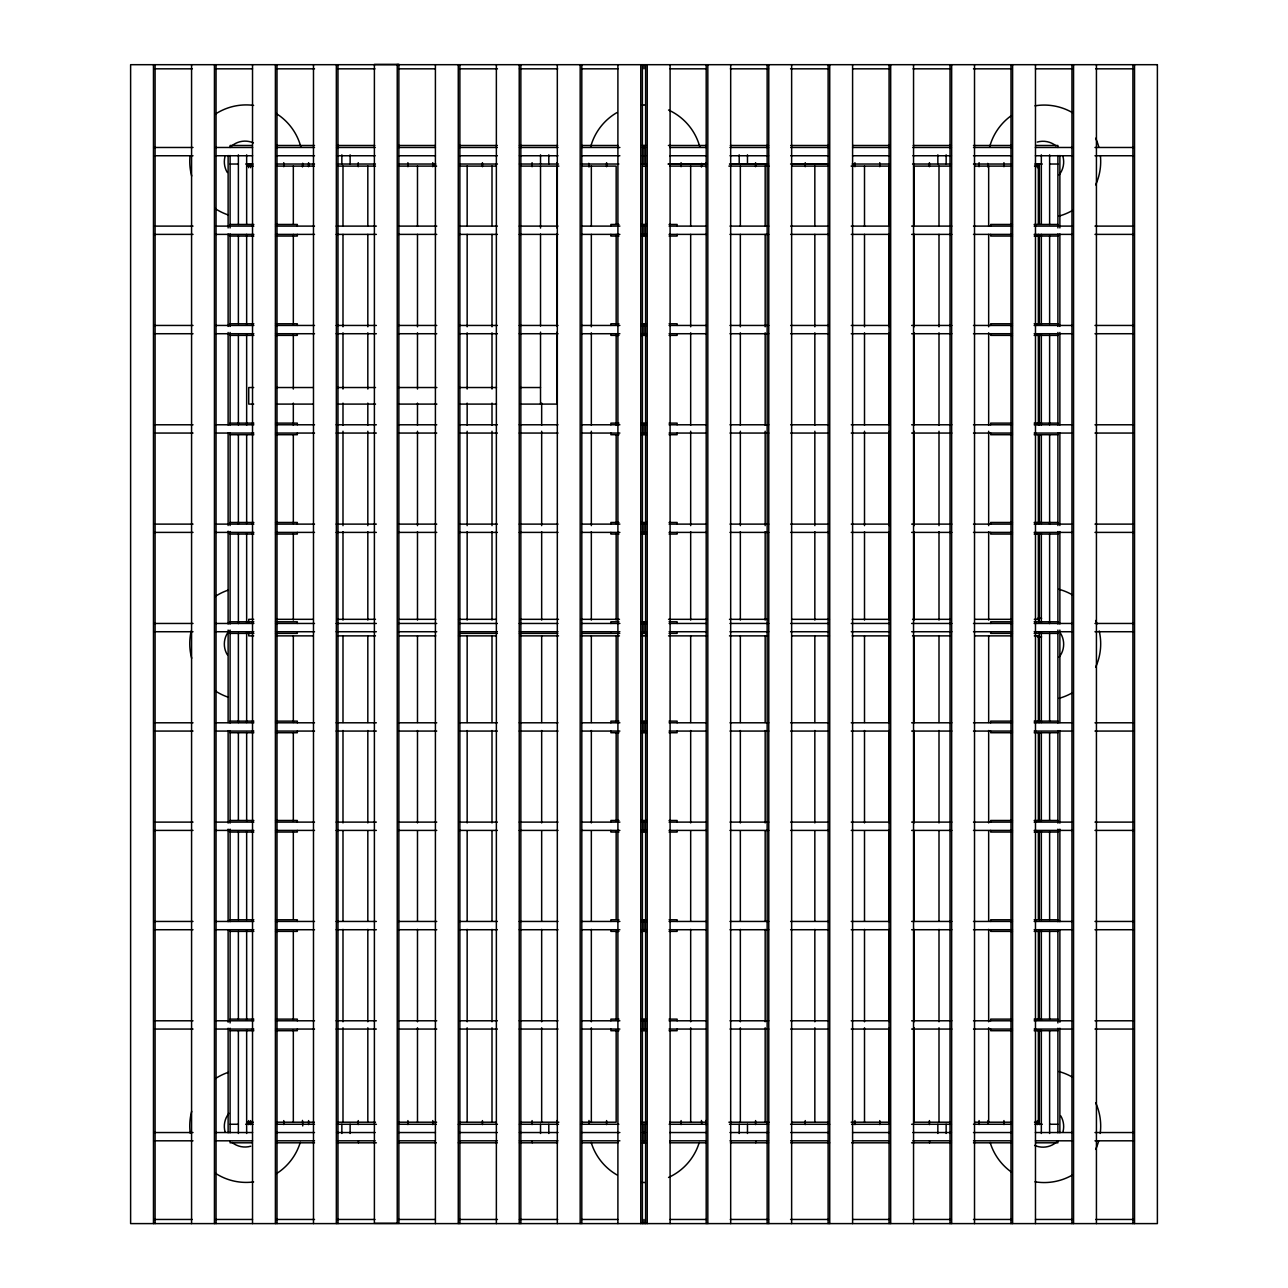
<?xml version="1.0" encoding="UTF-8"?>
<svg xmlns="http://www.w3.org/2000/svg" width="1288" height="1288" viewBox="0 0 1288 1288"><rect width="100%" height="100%" fill="white"/><g stroke="black" fill="none" stroke-linecap="round" stroke-linejoin="round"><path stroke-width="1.5" d="M153.787 68.828L192.25 68.828M216.062 68.828L252.496 68.828M276.34 68.828L314.514 68.828M336.603 68.828L374.969 68.828M398.894 68.828L435.199 68.828M459.156 68.828L497.442 68.828M519.434 68.828L557.672 68.828M581.725 68.828L617.902 68.828M670.098 68.828L706.275 68.828M730.328 68.828L768.566 68.828M790.558 68.828L828.828 68.828M852.801 68.828L889.106 68.828M913.031 68.828L951.397 68.828M973.486 68.828L1011.66 68.828M1035.504 68.828L1071.938 68.828M1095.734 68.828L1134.213 68.828M252.207 145.48L230.101 145.48L230.101 147.476A20.689 20.689 0 0 1 253.398 142.888M276.308 145.48L314.497 145.48M336.587 145.48L374.76 145.48M398.877 145.48L435.038 145.48M459.156 145.48L497.329 145.48M519.434 145.48L557.607 145.48M581.709 145.48L617.886 145.48M641.988 145.48L646.013 145.48M668.408 145.48L706.371 145.48M730.344 145.48L768.566 145.48M790.671 145.48L828.844 145.48M852.962 145.48L889.123 145.48M913.24 145.48L951.413 145.48M973.503 145.48L1011.676 145.48M1035.793 145.48L1057.899 145.48L1057.899 147.476M153.626 147.476L193.023 147.476M216.014 147.476L252.593 147.476M276.292 147.476L314.497 147.476M336.571 147.476L375.146 147.476M398.861 147.476L435.425 147.476M459.14 147.476L497.329 147.476M519.418 147.476L557.994 147.476M581.709 147.476L619.882 147.476M642.374 147.476L645.61 147.476M669.728 147.476L706.291 147.476M730.006 147.476L768.582 147.476M790.671 147.476L828.86 147.476M852.576 147.476L889.139 147.476M912.854 147.476L951.43 147.476M973.503 147.476L1011.708 147.476M1035.407 147.476L1071.986 147.476M1094.977 147.476L1134.374 147.476M153.626 155.751L193.023 155.751M216.014 155.751L252.593 155.751M276.292 155.751L314.497 155.751M336.571 155.751L375.146 155.751M398.861 155.751L435.425 155.751M459.14 155.751L497.329 155.751M519.418 155.751L557.994 155.751M581.709 155.751L619.882 155.751M642.374 155.751L645.61 155.751M669.728 155.751L706.291 155.751M730.006 155.751L768.582 155.751M790.671 155.751L828.86 155.751M852.576 155.751L889.139 155.751M912.854 155.751L951.43 155.751M973.503 155.751L1011.708 155.751M1035.407 155.751L1071.986 155.751M1094.977 155.751L1134.374 155.751M230.101 164.027L238.377 164.027M245.734 164.027L253.092 164.027M276.308 164.027L314.497 164.027M336.587 164.027L375.42 164.027M398.877 164.027L435.779 164.027M459.156 164.027L497.41 164.027M519.434 164.027L558.493 164.027M580.63 164.027L618.852 164.027M641.521 164.027L646.479 164.027M668.182 164.027L707.37 164.027M729.507 164.027L768.566 164.027M790.591 164.027L828.844 164.027M852.221 164.027L889.123 164.027M912.58 164.027L951.413 164.027M973.503 164.027L1011.676 164.027M1034.908 164.027L1042.266 164.027M1049.623 164.027L1057.899 164.027M668.408 164.059L706.371 164.059M730.344 164.059L768.308 164.059M792.281 164.059L828.603 164.059M247.473 166.104L253.205 166.104M276.131 166.104L314.336 166.104M337.263 166.104L375.468 166.104M398.394 166.104L436.6 166.104M459.526 166.104L495.816 166.104M520.658 166.104L558.863 166.104M581.774 166.104L616.163 166.104L616.163 224.353M642.905 166.104L646.737 166.104M669.647 166.104L705.953 166.104M728.879 166.104L768.984 166.104M791.911 166.104L828.2 166.104M851.126 166.104L889.332 166.104L889.332 226.35M950.464 166.104L914.174 166.104L914.174 226.35M975.306 166.104L1011.595 166.104M1034.522 166.104L1038.337 166.104L1038.337 224.353M230.101 224.45L253.833 224.45M275.568 224.45L297.319 224.45L297.319 226.108M618.916 224.45L610.882 224.45L610.882 226.108M641.134 224.45L646.866 224.45M669.084 224.45L677.118 224.45L677.118 226.108M1012.432 224.45L990.681 224.45L990.681 226.108M1034.167 224.45L1057.899 224.45M153.626 226.108L193.023 226.108M216.014 226.108L253.833 226.108M275.568 226.108L314.497 226.108M336.136 226.108L376.37 226.108M398.507 226.108L436.745 226.108M458.882 226.108L497.361 226.108M519.241 226.108L557.994 226.108M581.613 226.108L619.882 226.108M641.134 226.108L646.866 226.108M669.084 226.108L706.371 226.108M730.006 226.108L768.759 226.108M790.639 226.108L829.118 226.108M851.255 226.108L889.493 226.108M911.63 226.108L951.864 226.108M973.503 226.108L1012.432 226.108M1034.167 226.108L1071.986 226.108M1094.977 226.108L1134.374 226.108M153.626 234.384L193.023 234.384M216.014 234.384L253.833 234.384M275.568 234.384L314.497 234.384M336.136 234.384L376.37 234.384M398.507 234.384L436.745 234.384M458.882 234.384L497.361 234.384M519.241 234.384L557.994 234.384M581.613 234.384L619.882 234.384M641.134 234.384L646.866 234.384M669.084 234.384L706.371 234.384M730.006 234.384L768.759 234.384M790.639 234.384L829.118 234.384M851.255 234.384L889.493 234.384M911.63 234.384L951.864 234.384M973.503 234.384L1012.432 234.384M1034.167 234.384L1071.986 234.384M1094.977 234.384L1134.374 234.384M230.101 236.042L253.833 236.042M275.568 236.042L297.319 236.042L297.319 234.384M618.916 236.042L610.882 236.042L610.882 234.384M641.134 236.042L646.866 236.042M669.084 236.042L677.118 236.042L677.118 234.384M1012.432 236.042L990.681 236.042L990.681 234.384M1034.167 236.042L1057.899 236.042M230.101 323.787L253.833 323.787M275.568 323.787L297.319 323.787L297.319 325.445M618.916 323.787L610.882 323.787L610.882 325.445M641.134 323.787L646.866 323.787M669.084 323.787L677.118 323.787L677.118 325.445M1012.432 323.787L990.681 323.787L990.681 325.445M1034.167 323.787L1057.899 323.787M153.626 325.445L193.023 325.445M216.014 325.445L253.833 325.445M275.568 325.445L314.497 325.445M336.136 325.445L376.37 325.445M398.507 325.445L436.745 325.445M458.882 325.445L497.361 325.445M519.241 325.445L557.994 325.445M581.613 325.445L619.882 325.445M641.134 325.445L646.866 325.445M669.084 325.445L706.371 325.445M730.006 325.445L768.759 325.445M790.639 325.445L829.118 325.445M851.255 325.445L889.493 325.445M911.63 325.445L951.864 325.445M973.503 325.445L1012.432 325.445M1034.167 325.445L1071.986 325.445M1094.977 325.445L1134.374 325.445M153.626 333.721L193.023 333.721M216.014 333.721L253.833 333.721M275.568 333.721L314.497 333.721M336.136 333.721L376.37 333.721M398.507 333.721L436.745 333.721M458.882 333.721L497.361 333.721M519.241 333.721L557.994 333.721M581.613 333.721L619.882 333.721M641.134 333.721L646.866 333.721M669.084 333.721L706.371 333.721M730.006 333.721L768.759 333.721M790.639 333.721L829.118 333.721M851.255 333.721L889.493 333.721M911.63 333.721L951.864 333.721M973.503 333.721L1012.432 333.721M1034.167 333.721L1071.986 333.721M1094.977 333.721L1134.374 333.721M230.101 335.379L253.833 335.379M275.568 335.379L297.319 335.379L297.319 333.721M618.916 335.379L610.882 335.379L610.882 333.721M641.134 335.379L646.866 335.379M669.084 335.379L677.118 335.379L677.118 333.721M1012.432 335.379L990.681 335.379L990.681 333.721M1034.167 335.379L1057.899 335.379M253.688 387.527L248.729 387.527L248.729 404.094L253.688 404.094M276.904 387.527L313.129 387.527M337.279 387.527L375.516 387.527M397.638 387.527L436.89 387.527M458.737 387.527L496.492 387.527M520.32 387.527L540.525 387.527M276.904 404.094L313.129 404.094M337.279 404.094L375.516 404.094M397.638 404.094L436.89 404.094M458.737 404.094L496.492 404.094M520.32 404.094L557.076 404.094L557.076 332.095M230.101 423.124L253.833 423.124M275.568 423.124L297.319 423.124L297.319 424.782M618.916 423.124L610.882 423.124L610.882 424.782M641.134 423.124L646.866 423.124M669.084 423.124L677.118 423.124L677.118 424.782M1012.432 423.124L990.681 423.124L990.681 424.782M1034.167 423.124L1057.899 423.124M153.626 424.782L193.023 424.782M216.014 424.782L253.833 424.782M275.568 424.782L314.497 424.782M336.136 424.782L376.37 424.782M398.507 424.782L436.745 424.782M458.882 424.782L497.361 424.782M519.241 424.782L557.994 424.782M581.613 424.782L619.882 424.782M641.134 424.782L646.866 424.782M669.084 424.782L706.371 424.782M730.006 424.782L768.759 424.782M790.639 424.782L829.118 424.782M851.255 424.782L889.493 424.782M911.63 424.782L951.864 424.782M973.503 424.782L1012.432 424.782M1034.167 424.782L1071.986 424.782M1094.977 424.782L1134.374 424.782M153.626 433.058L193.023 433.058M216.014 433.058L253.833 433.058M275.568 433.058L314.497 433.058M336.136 433.058L376.37 433.058M398.507 433.058L436.745 433.058M458.882 433.058L497.361 433.058M519.241 433.058L557.994 433.058M581.613 433.058L619.882 433.058M641.134 433.058L646.866 433.058M669.084 433.058L706.371 433.058M730.006 433.058L768.759 433.058M790.639 433.058L829.118 433.058M851.255 433.058L889.493 433.058M911.63 433.058L951.864 433.058M973.503 433.058L1012.432 433.058M1034.167 433.058L1071.986 433.058M1094.977 433.058L1134.374 433.058M230.101 434.716L253.833 434.716M275.568 434.716L297.319 434.716L297.319 433.058M618.916 434.716L610.882 434.716L610.882 433.058M641.134 434.716L646.866 434.716M669.084 434.716L677.118 434.716L677.118 433.058M1012.432 434.716L990.681 434.716L990.681 433.058M1034.167 434.716L1057.899 434.716M230.101 522.461L253.833 522.461M275.568 522.461L297.319 522.461L297.319 524.119M618.916 522.461L610.882 522.461L610.882 524.119M641.134 522.461L646.866 522.461M669.084 522.461L677.118 522.461L677.118 524.119M1012.432 522.461L990.681 522.461L990.681 524.119M1034.167 522.461L1057.899 522.461M153.626 524.119L193.023 524.119M216.014 524.119L253.833 524.119M275.568 524.119L314.497 524.119M336.136 524.119L376.37 524.119M398.507 524.119L436.745 524.119M458.882 524.119L497.361 524.119M519.241 524.119L557.994 524.119M581.613 524.119L619.882 524.119M641.134 524.119L646.866 524.119M669.084 524.119L706.371 524.119M730.006 524.119L768.759 524.119M790.639 524.119L829.118 524.119M851.255 524.119L889.493 524.119M911.63 524.119L951.864 524.119M973.503 524.119L1012.432 524.119M1034.167 524.119L1071.986 524.119M1094.977 524.119L1134.374 524.119M153.626 532.395L193.023 532.395M216.014 532.395L253.833 532.395M275.568 532.395L314.497 532.395M336.136 532.395L376.37 532.395M398.507 532.395L436.745 532.395M458.882 532.395L497.361 532.395M519.241 532.395L557.994 532.395M581.613 532.395L619.882 532.395M641.134 532.395L646.866 532.395M669.084 532.395L706.371 532.395M730.006 532.395L768.759 532.395M790.639 532.395L829.118 532.395M851.255 532.395L889.493 532.395M911.63 532.395L951.864 532.395M973.503 532.395L1012.432 532.395M1034.167 532.395L1071.986 532.395M1094.977 532.395L1134.374 532.395M230.101 534.053L253.833 534.053M275.568 534.053L297.319 534.053L297.319 532.395M618.916 534.053L610.882 534.053L610.882 532.395M641.134 534.053L646.866 534.053M669.084 534.053L677.118 534.053L677.118 532.395M1012.432 534.053L990.681 534.053L990.681 532.395M1034.167 534.053L1057.899 534.053M1037.565 618.321L1041.59 618.321M253.688 619.319L248.729 619.319L248.729 622.99M276.888 619.319L313.097 619.319M337.231 619.319L375.452 619.319M399.602 619.319L435.811 619.319M458.576 619.319L496.154 619.319M519.724 619.319L558.509 619.319M580.63 619.319L619.464 619.319M668.536 619.319L707.37 619.319M729.491 619.319L768.26 619.319M791.846 619.319L829.424 619.319M852.189 619.319L888.398 619.319M912.548 619.319L950.753 619.319M974.903 619.319L1011.112 619.319M1034.296 619.319L1039.271 619.319L1039.271 622.99M230.101 621.798L253.833 621.798M275.568 621.798L297.319 621.798L297.319 623.456M618.916 621.798L610.882 621.798L610.882 623.456M641.134 621.798L646.866 621.798M669.084 621.798L677.118 621.798L677.118 623.456M1012.432 621.798L990.681 621.798L990.681 623.456M1034.167 621.798L1057.899 621.798M153.626 623.456L193.023 623.456M216.014 623.456L253.833 623.456M275.568 623.456L314.497 623.456M336.136 623.456L376.37 623.456M398.507 623.456L436.745 623.456M458.882 623.456L497.329 623.456M519.241 623.456L557.994 623.456M581.613 623.456L619.882 623.456M641.134 623.456L646.866 623.456M669.084 623.456L706.371 623.456M730.006 623.456L768.759 623.456M790.639 623.456L829.118 623.456M851.255 623.456L889.493 623.456M911.63 623.456L951.864 623.456M973.503 623.456L1012.432 623.456M1034.167 623.456L1071.986 623.456M1094.977 623.456L1134.374 623.456M153.626 631.732L193.023 631.732M216.014 631.732L253.833 631.732M275.568 631.732L314.497 631.732M336.136 631.732L376.37 631.732M398.507 631.732L436.745 631.732M459.14 631.732L497.329 631.732M519.418 631.732L557.994 631.732M581.709 631.732L619.882 631.732M641.134 631.732L646.866 631.732M669.084 631.732L706.371 631.732M730.006 631.732L768.759 631.732M790.639 631.732L829.118 631.732M851.255 631.732L889.493 631.732M911.63 631.732L951.864 631.732M973.503 631.732L1012.432 631.732M1034.167 631.732L1071.986 631.732M1094.977 631.732L1134.374 631.732M230.101 633.39L253.833 633.39M275.568 633.39L297.319 633.39L297.319 631.732M459.22 633.39L497.361 633.39M519.434 633.39L557.768 633.39M581.645 633.39L619.753 633.39M641.134 633.39L646.866 633.39M669.084 633.39L677.118 633.39L677.118 631.732M1012.432 633.39L990.681 633.39L990.681 631.732M1034.167 633.39L1057.899 633.39M253.688 635.87L248.729 635.87L248.729 632.183M276.888 635.87L313.097 635.87M337.231 635.87L375.452 635.87M399.602 635.87L435.811 635.87M458.576 635.87L496.154 635.87M519.724 635.87L558.509 635.87M580.63 635.87L619.464 635.87M641.247 635.87L646.753 635.87M668.536 635.87L707.37 635.87M729.491 635.87L768.26 635.87M791.846 635.87L829.424 635.87M852.189 635.87L888.398 635.87M912.548 635.87L950.753 635.87M974.903 635.87L1011.112 635.87M1034.296 635.87L1039.271 635.87M1037.565 636.868L1041.59 636.868M230.101 721.135L253.833 721.135M275.568 721.135L297.319 721.135L297.319 722.793M618.916 721.135L610.882 721.135L610.882 722.793M641.134 721.135L646.866 721.135M669.084 721.135L677.118 721.135L677.118 722.793M1012.432 721.135L990.681 721.135L990.681 722.793M1034.167 721.135L1057.899 721.135M153.626 722.793L193.023 722.793M216.014 722.793L253.833 722.793M275.568 722.793L314.497 722.793M336.136 722.793L376.37 722.793M398.507 722.793L436.745 722.793M458.882 722.793L497.361 722.793M519.241 722.793L557.994 722.793M581.613 722.793L619.882 722.793M641.134 722.793L646.866 722.793M669.084 722.793L706.371 722.793M730.006 722.793L768.759 722.793M790.639 722.793L829.118 722.793M851.255 722.793L889.493 722.793M911.63 722.793L951.864 722.793M973.503 722.793L1012.432 722.793M1034.167 722.793L1071.986 722.793M1094.977 722.793L1134.374 722.793M153.626 731.069L193.023 731.069M216.014 731.069L253.833 731.069M275.568 731.069L314.497 731.069M336.136 731.069L376.37 731.069M398.507 731.069L436.745 731.069M458.882 731.069L497.361 731.069M519.241 731.069L557.994 731.069M581.613 731.069L619.882 731.069M641.134 731.069L646.866 731.069M669.084 731.069L706.371 731.069M730.006 731.069L768.759 731.069M790.639 731.069L829.118 731.069M851.255 731.069L889.493 731.069M911.63 731.069L951.864 731.069M973.503 731.069L1012.432 731.069M1034.167 731.069L1071.986 731.069M1094.977 731.069L1134.374 731.069M230.101 732.727L253.833 732.727M275.568 732.727L297.319 732.727L297.319 731.069M618.916 732.727L610.882 732.727L610.882 731.069M641.134 732.727L646.866 732.727M669.084 732.727L677.118 732.727L677.118 731.069M1012.432 732.727L990.681 732.727L990.681 731.069M1034.167 732.727L1057.899 732.727M230.101 820.472L253.833 820.472M275.568 820.472L297.319 820.472L297.319 822.114M618.916 820.472L610.882 820.472L610.882 822.114M641.134 820.472L646.866 820.472M669.084 820.472L677.118 820.472L677.118 822.114M1012.432 820.472L990.681 820.472L990.681 822.114M1034.167 820.472L1057.899 820.472M153.626 822.114L193.023 822.114M216.014 822.114L253.833 822.114M275.568 822.114L314.497 822.114M336.136 822.114L376.37 822.114M398.507 822.114L436.745 822.114M458.882 822.114L497.361 822.114M519.241 822.114L557.994 822.114M581.613 822.114L619.882 822.114M641.134 822.114L646.866 822.114M669.084 822.114L706.371 822.114M730.006 822.114L768.759 822.114M790.639 822.114L829.118 822.114M851.255 822.114L889.493 822.114M911.63 822.114L951.864 822.114M973.503 822.114L1012.432 822.114M1034.167 822.114L1071.986 822.114M1094.977 822.114L1134.374 822.114M153.626 830.406L193.023 830.406M216.014 830.406L253.833 830.406M275.568 830.406L314.497 830.406M336.136 830.406L376.37 830.406M398.507 830.406L436.745 830.406M458.882 830.406L497.361 830.406M519.241 830.406L557.994 830.406M581.613 830.406L619.882 830.406M641.134 830.406L646.866 830.406M669.084 830.406L706.371 830.406M730.006 830.406L768.759 830.406M790.639 830.406L829.118 830.406M851.255 830.406L889.493 830.406M911.63 830.406L951.864 830.406M973.503 830.406L1012.432 830.406M1034.167 830.406L1071.986 830.406M1094.977 830.406L1134.374 830.406M230.101 832.048L253.833 832.048M275.568 832.048L297.319 832.048L297.319 830.406M618.916 832.048L610.882 832.048L610.882 830.406M641.134 832.048L646.866 832.048M669.084 832.048L677.118 832.048L677.118 830.406M1012.432 832.048L990.681 832.048L990.681 830.406M1034.167 832.048L1057.899 832.048M230.101 919.793L253.833 919.793M275.568 919.793L297.319 919.793L297.319 921.451M618.916 919.793L610.882 919.793L610.882 921.451M641.134 919.793L646.866 919.793M669.084 919.793L677.118 919.793L677.118 921.451M1012.432 919.793L990.681 919.793L990.681 921.451M1034.167 919.793L1057.899 919.793M153.626 921.451L193.023 921.451M216.014 921.451L253.833 921.451M275.568 921.451L314.497 921.451M336.136 921.451L376.37 921.451M398.507 921.451L436.745 921.451M458.882 921.451L497.361 921.451M519.241 921.451L557.994 921.451M581.613 921.451L619.882 921.451M641.134 921.451L646.866 921.451M669.084 921.451L706.371 921.451M730.006 921.451L768.759 921.451M790.639 921.451L829.118 921.451M851.255 921.451L889.493 921.451M911.63 921.451L951.864 921.451M973.503 921.451L1012.432 921.451M1034.167 921.451L1071.986 921.451M1094.977 921.451L1134.374 921.451M153.626 929.727L193.023 929.727M216.014 929.727L253.833 929.727M275.568 929.727L314.497 929.727M336.136 929.727L376.37 929.727M398.507 929.727L436.745 929.727M458.882 929.727L497.361 929.727M519.241 929.727L557.994 929.727M581.613 929.727L619.882 929.727M641.134 929.727L646.866 929.727M669.084 929.727L706.371 929.727M730.006 929.727L768.759 929.727M790.639 929.727L829.118 929.727M851.255 929.727L889.493 929.727M911.63 929.727L951.864 929.727M973.503 929.727L1012.432 929.727M1034.167 929.727L1071.986 929.727M1094.977 929.727L1134.374 929.727M230.101 931.385L253.833 931.385M275.568 931.385L297.319 931.385L297.319 929.727M618.916 931.385L610.882 931.385L610.882 929.727M641.134 931.385L646.866 931.385M669.084 931.385L677.118 931.385L677.118 929.727M1012.432 931.385L990.681 931.385L990.681 929.727M1034.167 931.385L1057.899 931.385M230.101 1019.13L253.833 1019.13M275.568 1019.13L297.319 1019.13L297.319 1020.788M618.916 1019.13L610.882 1019.13L610.882 1020.788M641.134 1019.13L646.866 1019.13M669.084 1019.13L677.118 1019.13L677.118 1020.788M1012.432 1019.13L990.681 1019.13L990.681 1020.788M1034.167 1019.13L1057.899 1019.13M153.626 1020.788L193.023 1020.788M216.014 1020.788L253.833 1020.788M275.568 1020.788L314.497 1020.788M336.136 1020.788L376.37 1020.788M398.507 1020.788L436.745 1020.788M458.882 1020.788L497.361 1020.788M519.241 1020.788L557.994 1020.788M581.613 1020.788L619.882 1020.788M641.134 1020.788L646.866 1020.788M669.084 1020.788L706.371 1020.788M730.006 1020.788L768.759 1020.788M790.639 1020.788L829.118 1020.788M851.255 1020.788L889.493 1020.788M911.63 1020.788L951.864 1020.788M973.503 1020.788L1012.432 1020.788M1034.167 1020.788L1071.986 1020.788M1094.977 1020.788L1134.374 1020.788M153.626 1029.064L193.023 1029.064M216.014 1029.064L253.833 1029.064M275.568 1029.064L314.497 1029.064M336.136 1029.064L376.37 1029.064M398.507 1029.064L436.745 1029.064M458.882 1029.064L497.361 1029.064M519.241 1029.064L557.994 1029.064M581.613 1029.064L619.882 1029.064M641.134 1029.064L646.866 1029.064M669.084 1029.064L706.371 1029.064M730.006 1029.064L768.759 1029.064M790.639 1029.064L829.118 1029.064M851.255 1029.064L889.493 1029.064M911.63 1029.064L951.864 1029.064M973.503 1029.064L1012.432 1029.064M1034.167 1029.064L1071.986 1029.064M1094.977 1029.064L1134.374 1029.064M230.101 1030.722L253.833 1030.722M275.568 1030.722L297.319 1030.722L297.319 1029.064M618.916 1030.722L610.882 1030.722L610.882 1029.064M641.134 1030.722L646.866 1030.722M669.084 1030.722L677.118 1030.722L677.118 1029.064M1012.432 1030.722L990.681 1030.722L990.681 1029.064M1034.167 1030.722L1057.899 1030.722M247.473 1122.202L253.205 1122.202M276.131 1122.202L314.336 1122.202M337.263 1122.202L375.468 1122.202M398.394 1122.202L436.6 1122.202M459.526 1122.202L495.816 1122.202M520.658 1122.202L558.863 1122.202M581.774 1122.202L616.163 1122.202L616.163 1029.804M641.247 1122.202L646.753 1122.202M669.647 1122.202L705.953 1122.202M728.879 1122.202L768.984 1122.202M791.911 1122.202L828.2 1122.202M851.126 1122.202L889.332 1122.202L889.332 1027.792M950.464 1122.202L914.174 1122.202L914.174 1027.792M975.306 1122.202L1011.595 1122.202M1034.522 1122.202L1038.337 1122.202L1038.337 1029.804M230.101 1124.263L238.377 1124.263M245.734 1124.263L253.092 1124.263M276.308 1124.263L314.497 1124.263M336.587 1124.263L376.402 1124.295M398.233 1124.263L436.342 1124.295M458.319 1124.295L497.41 1124.263M519.434 1124.263L558.493 1124.263M580.63 1124.263L618.852 1124.263M641.521 1124.263L646.479 1124.263M669.148 1124.263L707.37 1124.263M729.507 1124.263L768.566 1124.263M790.591 1124.263L829.681 1124.295M851.658 1124.295L889.767 1124.263M911.598 1124.295L951.413 1124.263M973.503 1124.263L1011.676 1124.263M1034.908 1124.263L1042.266 1124.263M1049.623 1124.263L1057.899 1124.263M153.626 1132.538L193.023 1132.538M216.014 1132.538L252.577 1132.538M276.292 1132.538L314.497 1132.538M336.571 1132.538L375.146 1132.538M398.861 1132.538L435.425 1132.538M459.14 1132.538L497.329 1132.538M519.418 1132.538L557.978 1132.538M581.709 1132.538L619.882 1132.538M642.374 1132.538L645.61 1132.538M669.728 1132.538L706.291 1132.538M730.006 1132.538L768.582 1132.538M790.671 1132.538L828.86 1132.538M852.576 1132.538L889.139 1132.538M912.854 1132.538L951.43 1132.538M973.503 1132.538L1011.708 1132.538M1035.407 1132.538L1071.986 1132.538M1094.977 1132.538L1134.374 1132.538M153.626 1140.814L193.023 1140.814M216.014 1140.814L252.577 1140.814M276.292 1140.814L314.497 1140.814M336.571 1140.814L375.146 1140.814M398.861 1140.814L435.425 1140.814M459.14 1140.814L497.329 1140.814M519.418 1140.814L557.978 1140.814M581.709 1140.814L619.882 1140.814M642.374 1140.814L645.61 1140.814M669.728 1140.814L706.291 1140.814M730.006 1140.814L768.582 1140.814M790.671 1140.814L828.86 1140.814M852.576 1140.814L889.139 1140.814M912.854 1140.814L951.43 1140.814M973.503 1140.814L1011.708 1140.814M1035.407 1140.814L1071.986 1140.814M1094.977 1140.814L1134.374 1140.814M252.207 1142.81L230.101 1142.81L230.101 1140.814M276.308 1142.81L314.497 1142.81M336.587 1142.81L376.402 1142.81M398.378 1142.81L436.342 1142.81M458.319 1142.81L497.329 1142.81M519.434 1142.81L557.607 1142.81M581.709 1142.81L617.886 1142.81M641.988 1142.81L646.013 1142.81M670.114 1142.81L706.291 1142.81M730.393 1142.81L768.566 1142.81M790.671 1142.81L829.681 1142.81M851.658 1142.81L889.622 1142.81M911.598 1142.81L951.413 1142.81M973.503 1142.81L1011.676 1142.81M1035.793 1142.81L1057.899 1142.81L1057.899 1140.814A20.689 20.689 0 0 1 1034.602 1145.402M153.787 1219.462L192.25 1219.462M216.062 1219.462L252.496 1219.462M276.34 1219.462L314.514 1219.462M336.603 1219.462L374.969 1219.462M398.894 1219.462L435.199 1219.462M459.156 1219.462L497.442 1219.462M519.434 1219.462L557.672 1219.462M581.725 1219.462L617.902 1219.462M670.098 1219.462L706.275 1219.462M730.328 1219.462L768.566 1219.462M790.558 1219.462L828.828 1219.462M852.801 1219.462L889.106 1219.462M913.031 1219.462L951.397 1219.462M973.486 1219.462L1011.66 1219.462M1035.504 1219.462L1071.938 1219.462M1095.734 1219.462L1134.213 1219.462M1134.535 64.69L1134.535 1223.6M1132.909 64.69L1132.909 1223.6M1096.426 64.69L1096.426 1223.6M1073.564 64.69L1073.564 1223.6M1071.954 64.69L1071.954 1223.6M1059.879 155.51L1059.879 227.912M1059.879 233.933L1059.879 326.428M1059.879 332.465L1059.879 424.959M1059.879 433.01L1059.879 525.504M1059.879 531.542L1059.879 624.036M1059.879 630.074L1059.879 722.568M1059.879 730.618L1059.879 823.113M1059.879 829.15L1059.879 921.645M1059.879 929.678L1059.879 1022.189M1059.879 1028.21L1059.879 1132.78M1057.899 155.51L1057.899 227.912M1057.899 233.933L1057.899 326.428M1057.899 332.465L1057.899 424.959M1057.899 433.01L1057.899 525.504M1057.899 531.542L1057.899 624.036M1057.899 630.074L1057.899 722.938M1057.899 730.618L1057.899 823.113M1057.899 829.15L1057.899 921.645M1057.899 929.678L1057.899 1022.946M1057.899 1028.21L1057.899 1132.78M1049.623 154.834L1049.623 224.45M1049.623 236.042L1049.623 323.61M1049.623 335.379L1049.623 424.943M1049.623 434.716L1049.623 524.28M1049.623 534.053L1049.623 623.617M1049.623 633.39L1049.623 720.958M1049.623 732.727L1049.623 820.295M1049.623 832.048L1049.623 919.632M1049.623 931.385L1049.623 1018.953M1049.623 1030.722L1049.623 1133.456M1041.332 154.834L1041.332 224.289M1041.332 234.336L1041.332 324.737M1041.332 334.478L1041.332 425.185M1041.332 435.022L1041.332 523.62M1041.332 533.554L1041.332 622.619M1041.332 632.086L1041.332 722.568M1041.332 732.534L1041.332 821.1M1041.332 830.969L1041.332 919.632M1041.332 929.678L1041.332 1020.177M1041.332 1029.853L1041.332 1133.456M1039.352 163.673L1039.352 223.983M1039.352 236.042L1039.352 324.496M1039.352 334.558L1039.352 425.024M1039.352 435.07L1039.352 523.524M1039.352 533.57L1039.352 618.015M1039.271 632.183L1039.352 722.552M1039.352 732.598L1039.352 821.052M1039.352 831.114L1039.352 919.568M1039.352 929.614L1039.352 1020.08M1039.352 1030.126L1039.352 1124.617M1038.337 234.384L1038.337 324.769M1038.337 334.816L1038.337 425.201M1038.337 435.247L1038.337 523.636M1038.337 533.667L1038.337 620.043M1038.337 636.111L1038.337 722.488M1038.337 732.518L1038.337 820.907M1038.337 830.953L1038.337 919.326M1038.337 931.385L1038.337 1019.758M1037.371 163.673L1037.371 167.698M1037.371 1120.592L1037.371 1124.617M1035.472 64.69L1035.472 1223.6M1012.61 64.69L1012.61 1223.6M1011 64.69L1011 1223.6M1003.932 162.674L1003.932 166.699M1003.932 1120.576L1003.932 1124.601M988.669 166.104L988.669 226.35M988.669 234.384L988.669 326.782M988.669 332.803L988.669 425.201M988.669 431.239L988.669 525.633M988.669 531.67L988.669 620.043M988.669 636.111L988.669 722.488M988.669 730.521L988.669 822.919M988.669 830.953L988.669 921.339M988.669 929.373L988.669 1021.77M988.669 1027.792L988.669 1122.202M979.089 162.674L979.089 166.699M979.089 1120.576L979.089 1124.601M974.517 64.69L974.517 1223.6M951.655 64.69L951.655 1223.6M950.029 64.69L950.029 1223.6M946.149 154.834L946.149 164.027M946.149 1124.263L946.149 1133.456M939 166.104L939 226.35M939 234.384L939 326.782M939 332.803L939 425.201M939 431.239L939 525.633M939 531.67L939 620.043M939 636.111L939 722.488M939 730.521L939 822.919M939 830.953L939 921.339M939 929.373L939 1021.77M939 1027.792L939 1122.202M937.857 154.834L937.857 164.027M937.857 1124.263L937.857 1133.456M929.421 162.674L929.421 166.699M929.421 1120.576L929.421 1124.601M929.582 1140.814L929.582 1142.81M914.174 234.384L914.174 326.782M914.174 332.803L914.174 425.201M914.174 431.239L914.174 525.633M914.174 531.67L914.174 620.043M914.174 636.111L914.174 722.488M914.174 730.521L914.174 822.919M914.174 830.953L914.174 921.339M914.174 929.373L914.174 1021.77M913.546 64.69L913.546 1223.6M890.684 64.69L890.684 1223.6M889.332 234.384L889.332 326.782M889.332 332.803L889.332 425.201M889.332 431.239L889.332 525.633M889.332 531.67L889.332 620.043M889.332 636.111L889.332 722.488M889.332 730.521L889.332 822.919M889.332 830.953L889.332 921.339M889.332 929.373L889.332 1021.77M889.074 64.69L889.074 1223.6M879.752 162.674L879.752 166.699M879.752 1120.576L879.752 1124.601M864.506 166.104L864.506 226.35M864.506 234.384L864.506 326.782M864.506 332.803L864.506 425.201M864.506 431.239L864.506 525.633M864.506 531.67L864.506 620.043M864.506 636.111L864.506 722.488M864.506 730.521L864.506 822.919M864.506 830.953L864.506 921.339M864.506 929.373L864.506 1021.77M864.506 1027.792L864.506 1122.202M854.926 162.674L854.926 166.699M854.926 1120.576L854.926 1124.601M852.592 64.69L852.592 1223.6M829.73 64.69L829.73 1223.6M828.12 64.69L828.12 1223.6M814.837 166.104L814.837 226.35M814.837 234.384L814.837 326.782M814.837 332.803L814.837 425.201M814.837 431.239L814.837 525.633M814.837 531.67L814.837 620.043M814.837 636.111L814.837 722.488M814.837 730.521L814.837 822.919M814.837 830.953L814.837 921.339M814.837 929.373L814.837 1021.77M814.837 1027.792L814.837 1122.202M805.258 162.674L805.258 166.699M805.258 1120.576L805.258 1124.601M791.637 64.69L791.637 1223.6M768.775 64.69L768.775 1223.6M767.149 64.69L767.149 1223.6M765.169 166.104L765.169 226.35M765.169 234.384L765.169 326.782M765.169 332.803L765.169 425.201M765.169 431.239L765.169 525.633M765.169 531.67L765.169 620.043M765.169 636.111L765.169 722.488M765.169 730.521L765.169 822.919M765.169 830.953L765.169 921.339M765.169 929.373L765.169 1021.77M765.169 1027.792L765.169 1122.202M755.589 162.674L755.589 166.699M755.589 1120.576L755.589 1124.601M755.75 1140.814L755.75 1142.81M747.475 154.834L747.475 164.027M747.475 1124.263L747.475 1133.456M740.342 166.104L740.342 226.35M740.342 234.384L740.342 326.782M740.342 332.803L740.342 425.201M740.342 431.239L740.342 525.633M740.342 531.67L740.342 620.043M740.342 636.111L740.342 722.488M740.342 730.521L740.342 822.919M740.342 830.953L740.342 921.339M740.342 929.373L740.342 1021.77M740.342 1027.792L740.342 1122.202M739.199 154.834L739.199 164.027M739.199 1124.263L739.199 1133.456M730.682 64.69L730.682 1223.6M707.82 64.69L707.82 1223.6M706.194 64.69L706.194 1223.6M705.921 162.674L705.921 166.699M705.921 1120.576L705.921 1124.601M690.674 166.104L690.674 226.35M690.674 234.384L690.674 326.782M690.674 332.803L690.674 425.201M690.674 431.239L690.674 525.633M690.674 531.67L690.674 620.043M690.674 636.111L690.674 722.488M690.674 730.521L690.674 822.919M690.674 830.953L690.674 921.339M690.674 929.373L690.674 1021.77M690.674 1027.792L690.674 1122.202M681.094 162.674L681.094 166.699M681.094 1120.576L681.094 1124.601M670.098 64.69L670.098 1223.6M647.236 64.69L647.236 1223.6M645.61 64.69L645.61 1223.6M644 64.69L644 68.828M644 145.48L644 164.027M644 226.108L644 234.384M644 325.445L644 333.721M644 424.782L644 433.058M644 524.119L644 532.395M644 623.456L644 631.732M644 722.793L644 731.069M644 822.114L644 830.406M644 921.451L644 929.727M644 1020.788L644 1029.064M644 1124.263L644 1142.81M644 1219.462L644 1223.6M642.39 64.69L642.39 1223.6M640.764 64.69L640.764 1223.6M617.902 64.69L617.902 1223.6M616.163 234.384L616.163 324.769M616.163 334.816L616.163 425.201M616.163 435.247L616.163 523.636M616.163 533.667L616.163 620.043M616.163 636.111L616.163 722.488M616.163 732.518L616.163 820.907M616.163 830.953L616.163 919.326M616.163 931.385L616.163 1019.758M610.882 631.732L610.882 633.39M606.584 162.674L606.584 166.699M606.584 1120.576L606.584 1124.601M591.337 166.104L591.337 226.35M591.337 234.384L591.337 326.782M591.337 332.803L591.337 425.201M591.337 431.239L591.337 525.633M591.337 531.67L591.337 620.043M591.337 636.111L591.337 722.488M591.337 730.521L591.337 822.919M591.337 830.953L591.337 921.339M591.337 929.373L591.337 1021.77M591.337 1027.792L591.337 1122.202M581.806 64.69L581.806 1223.6M580.18 64.69L580.18 1223.6M557.318 64.69L557.318 1223.6M557.076 166.104L557.076 228.089M557.076 234.094L557.076 326.089M556.915 162.674L556.915 166.699M556.915 1120.576L556.915 1124.601M548.801 154.834L548.801 164.027M548.801 1124.263L548.801 1133.456M541.668 403.112L541.668 425.201M541.668 431.239L541.668 525.633M541.668 531.67L541.668 620.043M541.668 636.111L541.668 722.488M541.668 730.521L541.668 822.919M541.668 830.953L541.668 921.339M541.668 929.373L541.668 1021.77M541.668 1027.792L541.668 1122.202M540.525 154.834L540.525 164.027M540.525 166.104L540.525 228.089M540.525 234.094L540.525 326.089M540.525 332.095L540.525 404.094M540.525 1124.263L540.525 1133.456M532.089 162.674L532.089 166.699M532.089 1120.576L532.089 1124.601M532.25 1140.814L532.25 1142.81M520.851 64.69L520.851 1223.6M519.225 64.69L519.225 1223.6M496.363 64.69L496.363 1223.6M492 166.104L492 226.35M492 234.384L492 326.782M492 332.803L492 389.057M492 403.112L492 425.201M492 431.239L492 525.633M492 531.67L492 620.043M492 636.111L492 722.488M492 730.521L492 822.919M492 830.953L492 921.339M492 929.373L492 1021.77M492 1027.792L492 1122.202M482.42 162.674L482.42 166.699M482.42 1120.576L482.42 1124.601M467.158 166.104L467.158 226.35M467.158 234.384L467.158 326.782M467.158 332.803L467.158 389.057M467.158 403.112L467.158 425.201M467.158 431.239L467.158 525.633M467.158 531.67L467.158 620.043M467.158 636.111L467.158 722.488M467.158 730.521L467.158 822.919M467.158 830.953L467.158 921.339M467.158 929.373L467.158 1021.77M467.158 1027.792L467.158 1122.202M459.88 64.69L459.88 1223.6M458.27 64.69L458.27 1223.6M435.408 64.69L435.408 1223.6M432.752 162.674L432.752 166.699M432.752 1120.576L432.752 1124.601M417.489 166.104L417.489 226.35M417.489 234.384L417.489 326.782M417.489 332.803L417.489 389.057M417.489 403.112L417.489 425.201M417.489 431.239L417.489 525.633M417.489 531.67L417.489 620.043M417.489 636.111L417.489 722.488M417.489 730.521L417.489 822.919M417.489 830.953L417.489 921.339M417.489 929.373L417.489 1021.77M417.489 1027.792L417.489 1122.202M407.91 162.674L407.91 166.699M407.91 1120.576L407.91 1124.601M397.235 64.4L397.235 1223.31M367.821 166.104L367.821 226.35M367.821 234.384L367.821 326.782M367.821 332.803L367.821 389.057M367.821 403.112L367.821 425.201M367.821 431.239L367.821 525.633M367.821 531.67L367.821 620.043M367.821 636.111L367.821 722.488M367.821 730.521L367.821 822.919M367.821 830.953L367.821 921.339M367.821 929.373L367.821 1021.77M367.821 1027.792L367.821 1122.202M358.418 1140.814L358.418 1142.81M358.257 162.674L358.257 166.699M358.257 1120.576L358.257 1124.601M350.127 154.834L350.127 164.027M350.127 1124.263L350.127 1133.456M342.994 166.104L342.994 226.35M342.994 234.384L342.994 326.782M342.994 332.803L342.994 389.057M342.994 403.112L342.994 425.201M342.994 431.239L342.994 525.633M342.994 531.67L342.994 620.043M342.994 636.111L342.994 722.488M342.994 730.521L342.994 822.919M342.994 830.953L342.994 921.339M342.994 929.373L342.994 1021.77M342.994 1027.792L342.994 1122.202M341.851 154.834L341.851 164.027M341.851 1124.263L341.851 1133.456M337.971 64.69L337.971 1223.6M336.345 64.69L336.345 1223.6M313.483 64.69L313.483 1223.6M308.589 162.674L308.589 166.699M308.589 1120.576L308.589 1124.601M293.326 166.104L293.326 224.353M293.326 234.384L293.326 324.769M293.326 334.816L293.326 389.057M293.326 403.112L293.326 425.201M293.326 435.247L293.326 523.636M293.326 533.667L293.326 620.043M293.326 636.111L293.326 722.488M293.326 732.518L293.326 820.907M293.326 830.953L293.326 919.326M293.326 931.385L293.326 1019.758M293.326 1029.804L293.326 1122.202M283.746 162.674L283.746 166.699M283.746 1120.576L283.746 1124.601M277.001 64.69L277.001 1223.6M275.391 64.69L275.391 1223.6M252.529 64.69L252.529 1223.6M250.629 163.673L250.629 167.698M250.629 1120.592L250.629 1124.617M248.648 163.673L248.648 167.698M248.648 1120.592L248.648 1124.617M246.652 154.834L246.652 224.289M246.652 234.336L246.652 324.737M246.652 334.478L246.652 425.185M246.652 434.716L246.652 523.62M246.652 533.2L246.652 622.619M246.652 632.086L246.652 722.568M246.652 732.534L246.652 821.1M246.652 830.969L246.652 919.632M246.652 929.678L246.652 1020.177M246.652 1029.853L246.652 1133.456M238.377 154.834L238.377 224.45M238.377 236.042L238.377 323.626M238.377 335.379L238.377 424.943M238.377 434.716L238.377 524.28M238.377 534.053L238.377 623.617M238.377 633.39L238.377 722.616M238.377 732.727L238.377 820.295M238.377 832.048L238.377 919.632M238.377 931.385L238.377 1018.969M238.377 1030.722L238.377 1133.456M230.101 155.51L230.101 227.912M230.101 233.933L230.101 326.428M230.101 332.465L230.101 424.959M230.101 433.01L230.101 525.504M230.101 531.542L230.101 624.036M230.101 630.074L230.101 722.938M230.101 730.618L230.101 823.113M230.101 829.15L230.101 921.645M230.101 929.678L230.101 1022.946M230.101 1028.21L230.101 1132.78M228.121 155.51L228.121 227.912M228.121 233.933L228.121 326.428M228.121 332.465L228.121 424.959M228.121 433.01L228.121 525.504M228.121 531.171L228.121 624.036M228.121 630.074L228.121 722.568M228.121 730.618L228.121 823.113M228.121 829.15L228.121 921.645M228.121 929.678L228.121 1022.189M228.121 1028.21L228.121 1132.78M216.046 64.69L216.046 1223.6M214.436 64.69L214.436 1223.6M191.574 64.69L191.574 1223.6M155.091 64.69L155.091 1223.6M153.465 64.69L153.465 1223.6M1060.684 1115.778A20.689 20.689 0 0 1 1063.067 1131.444M227.316 172.512A20.689 20.689 0 0 1 224.933 156.846M300.297 1142.311A56.495 56.495 0 0 1 276.067 1173.899M253.623 1181.933A56.495 56.495 0 0 1 214.871 1172.901M190.238 1133.295A56.495 56.495 0 0 1 191.687 1111.303M214.871 1078.942A56.495 56.495 0 0 1 228.105 1072.421M302.455 1120.399A56.495 56.495 0 0 1 302.728 1125.921M250.774 1146.207A20.689 20.689 0 0 1 232.033 1142.44M225.142 1132.088A20.689 20.689 0 0 1 228.91 1113.347M699.287 1142.392A56.495 56.495 0 0 1 668.536 1177.457M645.224 1182.497A56.495 56.495 0 0 1 641.537 1182.368M616.984 1174.93A56.495 56.495 0 0 1 591.16 1142.392M588.761 1124.166A56.495 56.495 0 0 1 589.002 1120.48M701.445 1120.48A56.495 56.495 0 0 1 701.686 1124.166M228.105 697.162A56.495 56.495 0 0 1 214.871 690.642M191.687 658.281A56.495 56.495 0 0 1 191.236 630.83M214.871 596.682A56.495 56.495 0 0 1 228.105 590.162M227.316 654.771A20.689 20.689 0 0 1 228.91 631.088M302.696 163.238A56.495 56.495 0 0 1 302.455 166.925M228.105 214.903A56.495 56.495 0 0 1 214.871 208.382M191.687 176.021A56.495 56.495 0 0 1 190.028 155.88M214.871 114.423A56.495 56.495 0 0 1 253.623 105.391M276.067 113.425A56.495 56.495 0 0 1 300.812 146.784M701.686 163.318A56.495 56.495 0 0 1 701.445 167.005M589.002 167.005A56.495 56.495 0 0 1 588.761 163.318M590.661 146.864A56.495 56.495 0 0 1 616.984 112.555M641.537 105.117A56.495 56.495 0 0 1 645.224 104.988M668.536 110.027A56.495 56.495 0 0 1 699.787 146.864M1100.419 156.025A56.495 56.495 0 0 1 1095.653 184.876M1072.437 210.475A56.495 56.495 0 0 1 1058.817 216.126M987.976 167.086A56.495 56.495 0 0 1 987.735 163.399M989.635 146.929A56.495 56.495 0 0 1 1011.305 115.63M1034.989 105.825A56.495 56.495 0 0 1 1072.437 112.636M1095.653 138.235A56.495 56.495 0 0 1 1098.761 146.929M1062.858 156.202A20.689 20.689 0 0 1 1059.09 174.943M1037.226 142.083A20.689 20.689 0 0 1 1055.967 145.85M1099.211 630.975A56.495 56.495 0 0 1 1095.653 667.136M1072.437 692.735A56.495 56.495 0 0 1 1058.817 698.386M1058.817 589.26A56.495 56.495 0 0 1 1072.437 594.895M1095.653 620.494A56.495 56.495 0 0 1 1097.07 623.923M1060.684 633.519A20.689 20.689 0 0 1 1059.09 657.202M1095.653 1102.753A56.495 56.495 0 0 1 1100.21 1133.456M1098.761 1140.701A56.495 56.495 0 0 1 1095.653 1149.395M1072.437 1174.994A56.495 56.495 0 0 1 1034.989 1181.804M1011.305 1172A56.495 56.495 0 0 1 990.134 1142.456M987.735 1124.247A56.495 56.495 0 0 1 987.976 1120.544M1058.817 1071.519A56.495 56.495 0 0 1 1072.437 1077.154M398.861 64.4L374.389 64.4L374.389 1223.31L398.861 1223.31L398.861 64.4M1157.381 64.69L130.619 64.69L130.619 1223.6L1157.381 1223.6L1157.381 64.69"/></g></svg>
